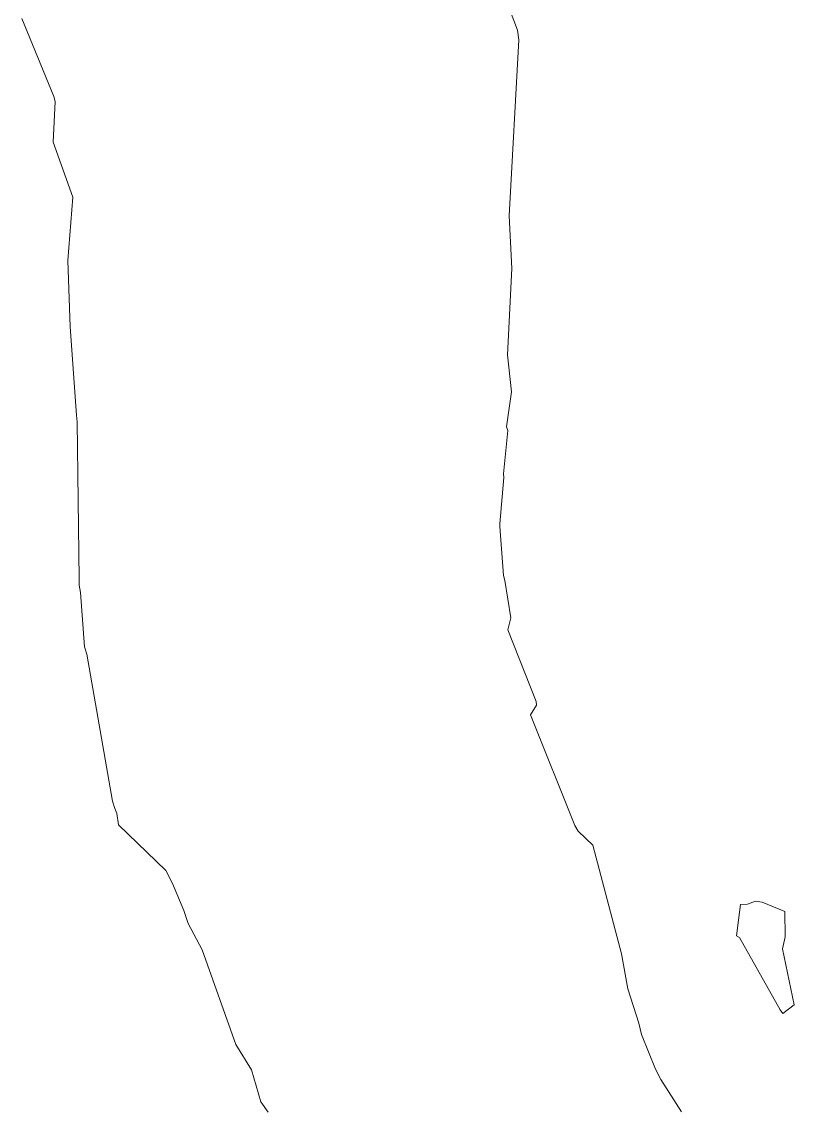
# Model space of a CAD drawing. Header units: metres. Extents: x 809241 to 811075, y 9156873 to 9158251.
# Drawn here: x 809493 to 809529.9, y 9157388.7 to 9157440.7 of the extents above; entities that cross this region are included whole.
import ezdxf

# ---------------------------------------------------------------- set-up
doc = ezdxf.new("R2010")
doc.units = ezdxf.units.M
doc.layers.add('C-TOPO-MAJR', color=9, linetype='Continuous')

msp = doc.modelspace()

# ---------------------------------------------------------------- linework, layer by layer
at = {"layer": 'C-TOPO-MAJR', "color": 9, "linetype": 'Continuous', "lineweight": 5}
for points, elevation in [([(809524.543, 9157388.546), (809523.542, 9157390.1), (809523.299, 9157390.584), (809522.628, 9157392.243), (809522.502, 9157392.781), (809521.976, 9157394.429), (809521.662, 9157396.098), (809520.29, 9157401.297), (809519.601, 9157401.969), (809519.439, 9157402.237), (809517.323, 9157407.523), (809517.598, 9157407.988), (809517.586, 9157408.174), (809516.239, 9157411.593), (809516.383, 9157412.162), (809516.092, 9157413.956), (809516.03, 9157414.186), (809515.858, 9157416.541), (809515.859, 9157416.657), (809516.039, 9157418.873), (809516.022, 9157419.054), (809516.23, 9157421.13), (809516.165, 9157421.306), (809516.404, 9157422.975), (809516.218, 9157424.745), (809516.422, 9157428.869), (809516.292, 9157431.384), (809516.765, 9157439.8), (809516.702, 9157440.262), (809515.721, 9157442.85)], 2730), ([(809504.782, 9157388.535), (809504.428, 9157389.029), (809503.974, 9157390.553), (809503.229, 9157391.771), (809501.616, 9157396.294), (809500.951, 9157397.554), (809500.748, 9157398.181), (809500.208, 9157399.468), (809499.888, 9157400.087), (809497.626, 9157402.265), (809497.542, 9157402.817), (809497.442, 9157403.054), (809497.343, 9157403.398), (809496.115, 9157410.428), (809495.991, 9157410.786), (809495.798, 9157413.381), (809495.736, 9157413.726), (809495.741, 9157414.024), (809495.64, 9157421.532), (809495.611, 9157421.858), (809495.311, 9157426.076), (809495.2, 9157429.258), (809495.434, 9157432.289), (809494.501, 9157434.91), (809494.594, 9157436.85), (809494.529, 9157437.097), (809492.997, 9157440.824)], 2740)]:
    msp.add_lwpolyline(points, dxfattribs=dict(at, elevation=elevation))
at = {"layer": 'C-TOPO-MAJR', "color": 9, "linetype": 'Continuous', "lineweight": 5, "elevation": 2730}
msp.add_lwpolyline([(809527.683, 9157398.482), (809527.36, 9157398.459), (809527.158, 9157396.968), (809527.312, 9157396.89), (809529.259, 9157393.423), (809529.377, 9157393.243), (809529.925, 9157393.664), (809529.356, 9157396.343), (809529.487, 9157396.918), (809529.468, 9157398.13), (809528.385, 9157398.573), (809528.08, 9157398.619), (809527.683, 9157398.482)], close=True, dxfattribs=at)

doc.saveas('drawing.dxf')
